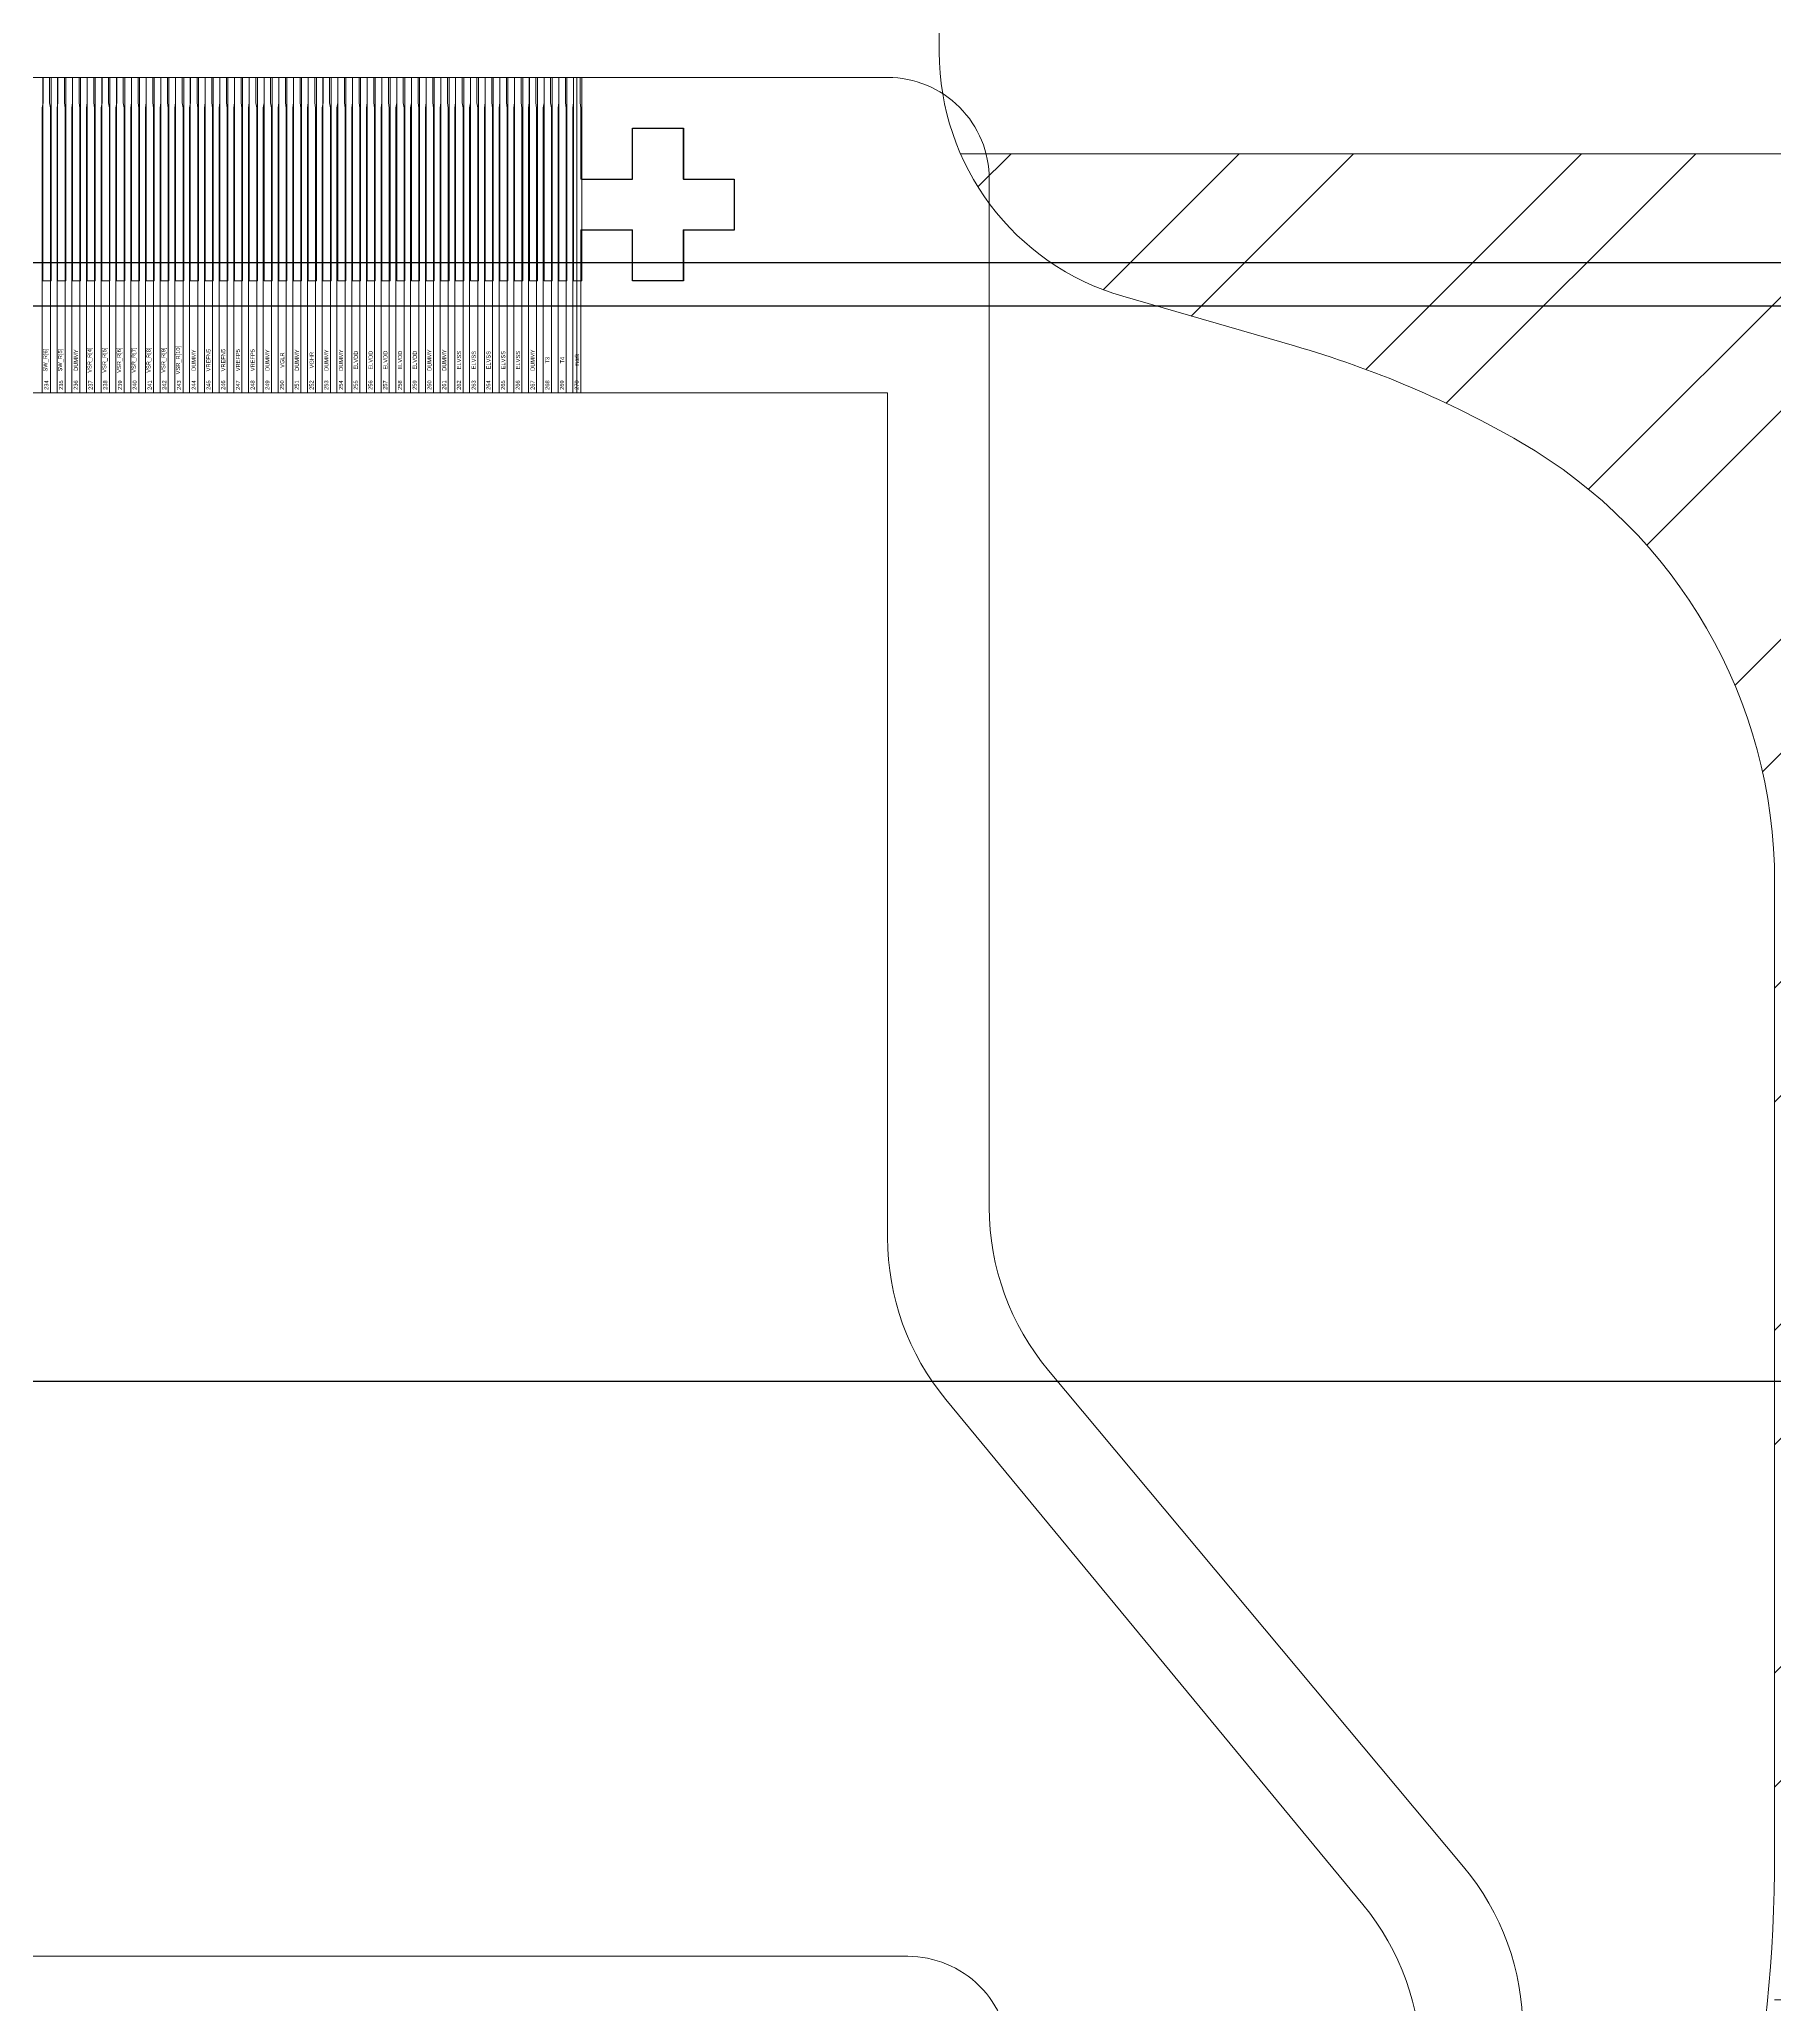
# Model space of a CAD drawing. Header units: millimetres. Extents: x 2674 to 3449, y -296 to 185.
# Drawn here: x 3255.513 to 3258.927, y -167.917 to -164.052 of the extents above; entities that cross this region are included whole.
import ezdxf
from ezdxf.enums import TextEntityAlignment as Align
from ezdxf.lldxf.tags import DXFTag

# ---------------------------------------------------------------- set-up
doc = ezdxf.new("R2010")
doc.units = ezdxf.units.MM
doc.layers.get('0').update_dxf_attribs({"lineweight": 5})
for name, color, linetype, lineweight in [('COF', 4, 'Continuous', 5), ('DIM', 3, 'Continuous', 5), ('ITO', 2, 'Continuous', 5), ('TFPC', 50, 'Continuous', 5)]:
    doc.layers.add(name, color=color, linetype=linetype, lineweight=lineweight)
for name, color, linetype in [('L51', 3, 'Continuous'), ('L63', 2, 'Continuous'), ('lens', 6, 'Continuous')]:
    doc.layers.add(name, color=color, linetype=linetype)
doc.styles.add('MBC_Arial_Font', font='arial.ttf')
tags = doc.linetypes.add('CENTER', pattern=[0.6, 0.375, -0.075, 0.075, -0.075]).pattern_tags.tags
tags[10:11] = [DXFTag(74, 4), DXFTag(75, 0), DXFTag(340, '0'), DXFTag(46, 1.0), DXFTag(50, 0.0), DXFTag(44, 0.0), DXFTag(45, 0.0)]
tags[8:9] = [DXFTag(74, 4), DXFTag(75, 0), DXFTag(340, '0'), DXFTag(46, 1.0), DXFTag(50, 0.0), DXFTag(44, 0.0), DXFTag(45, 0.0)]
tags[6:7] = [DXFTag(74, 4), DXFTag(75, 0), DXFTag(340, '0'), DXFTag(46, 1.0), DXFTag(50, 0.0), DXFTag(44, 0.0), DXFTag(45, 0.0)]
tags[4:5] = [DXFTag(74, 4), DXFTag(75, 0), DXFTag(340, '0'), DXFTag(46, 1.0), DXFTag(50, 0.0), DXFTag(44, 0.0), DXFTag(45, 0.0)]

# ---------------------------------------------------------------- blocks, each defined once
blk = doc.blocks.new('*U100')
at = {"color": 7}
blk.add_lwpolyline([(-0.008, 0.2), (0.008, 0.2), (0.008, -0.2), (-0.008, -0.2)], close=True, dxfattribs=at)
blk = doc.blocks.new('*U101')
at = {"color": 0, "linetype": 'ByBlock', "lineweight": -2, "transparency": 16777216}
for p in [(6.757, 0), (6.786, 0), (6.815, 0), (6.844, 0), (6.873, 0), (6.902, 0), (6.931, 0), (6.96, 0), (6.989, 0), (7.018, 0), (7.047, 0), (7.076, 0), (7.105, 0), (7.134, 0), (7.163, 0), (7.192, 0), (7.221, 0), (7.25, 0), (7.279, 0), (7.308, 0), (7.337, 0), (7.366, 0), (7.395, 0), (7.424, 0), (7.453, 0), (7.482, 0), (7.511, 0), (7.54, 0), (7.569, 0), (7.598, 0), (7.627, 0), (7.656, 0), (7.685, 0), (7.714, 0), (7.743, 0), (7.772, 0), (7.801, 0)]:
    blk.add_blockref('*U100', p, dxfattribs=at)
blk = doc.blocks.new('R178MQM-001-PNLA-V01-A')
at = {"layer": 'L51', "color": 7}
for p, q in [((1695.3199, -159.3836), (1677.7159, -159.3836)), ((1691.8059, -159.3836), (1691.2284, -159.3836))]:
    blk.add_line(p, q, dxfattribs=at)
at = {"layer": 'L63', "color": 0}
for p, q in [((1690.5264, -159.1336), (1690.5264, -159.0336)), ((1690.5264, -159.0336), (1690.6264, -159.0336)), ((1690.6264, -159.0336), (1690.6264, -159.1336)), ((1690.4264, -159.1336), (1690.5264, -159.1336)), ((1690.6264, -159.1336), (1690.7264, -159.1336)), ((1690.7264, -159.1336), (1690.7264, -159.2336)), ((1690.5264, -159.2336), (1690.4264, -159.2336)), ((1690.5264, -159.3336), (1690.5264, -159.2336)), ((1690.7264, -159.2336), (1690.6264, -159.2336)), ((1690.6264, -159.2336), (1690.6264, -159.3336)), ((1690.6264, -159.3336), (1690.5264, -159.3336))]:
    blk.add_line(p, q, dxfattribs=at)
at = {"color": 7}
blk.add_blockref('*U101', (1682.6174, -159.1336), dxfattribs=at)
blk = doc.blocks.new('R178MQM-CO5300-COF-V01-A')
at = {"layer": 'COF'}
blk.add_lwpolyline([(1437.7099, -178.2677), (1436.8915, -179.2582, 0.175975), (1436.7749, -179.5791), (1436.7749, -184.4705, -0.117266), (1436.7214, -184.6956), (1436.526, -185.0833, 0.117266), (1436.4724, -185.3084), (1436.4724, -187.4894, 0.414214), (1436.6724, -187.6894), (1448.3974, -187.6894, 0.414214), (1448.5974, -187.4894), (1448.5974, -185.3083, 0.117288), (1448.5439, -185.0832), (1448.3485, -184.6956, -0.117288), (1448.2949, -184.4705), (1448.2949, -179.5791, 0.175975), (1448.1784, -179.2582), (1447.362, -178.2825, -0.175975), (1447.2454, -177.9617), (1447.2454, -175.9394, 0.414214), (1447.0454, -175.7394), (1438.0244, -175.7394, 0.414214), (1437.8244, -175.9394), (1437.8244, -177.9492, -0.174367)], format="xyb", close=True, dxfattribs=at)
at = {"layer": 'COF', "color": 2}
for points in [[(1445.3823, -176.3594), (1445.3823, -175.7994), (1445.3838, -175.7894), (1445.3838, -175.7394)], [(1445.3968, -175.7394), (1445.3968, -175.7894), (1445.3983, -175.7994), (1445.3983, -176.3594)], [(1445.4113, -176.3594), (1445.4113, -175.7994), (1445.4128, -175.7894), (1445.4128, -175.7394)], [(1445.4258, -175.7394), (1445.4258, -175.7894), (1445.4273, -175.7994), (1445.4273, -176.3594)], [(1445.4403, -176.3594), (1445.4403, -175.7994), (1445.4418, -175.7894), (1445.4418, -175.7394)], [(1445.4548, -175.7394), (1445.4548, -175.7894), (1445.4563, -175.7994), (1445.4563, -176.3594)], [(1445.4693, -176.3594), (1445.4693, -175.7994), (1445.4708, -175.7894), (1445.4708, -175.7394)], [(1445.4838, -175.7394), (1445.4838, -175.7894), (1445.4853, -175.7994), (1445.4853, -176.3594)], [(1445.4983, -176.3594), (1445.4983, -175.7994), (1445.4998, -175.7894), (1445.4998, -175.7394)], [(1445.5128, -175.7394), (1445.5128, -175.7894), (1445.5143, -175.7994), (1445.5143, -176.3594)], [(1445.5272, -176.3594), (1445.5272, -175.7994), (1445.5287, -175.7894), (1445.5287, -175.7394)], [(1445.5417, -175.7394), (1445.5417, -175.7894), (1445.5432, -175.7994), (1445.5432, -176.3594)], [(1445.5562, -176.3594), (1445.5562, -175.7994), (1445.5577, -175.7894), (1445.5577, -175.7394)], [(1445.5707, -175.7394), (1445.5707, -175.7894), (1445.5722, -175.7994), (1445.5722, -176.3594)], [(1445.5852, -176.3594), (1445.5852, -175.7994), (1445.5867, -175.7894), (1445.5867, -175.7394)], [(1445.5997, -175.7394), (1445.5997, -175.7894), (1445.6012, -175.7994), (1445.6012, -176.3594)], [(1445.6142, -176.3594), (1445.6142, -175.7994), (1445.6157, -175.7894), (1445.6157, -175.7394)], [(1445.6287, -175.7394), (1445.6287, -175.7894), (1445.6302, -175.7994), (1445.6302, -176.3594)], [(1445.6432, -176.3594), (1445.6432, -175.7994), (1445.6447, -175.7894), (1445.6447, -175.7394)], [(1445.6577, -175.7394), (1445.6577, -175.7894), (1445.6592, -175.7994), (1445.6592, -176.3594)], [(1445.6722, -176.3594), (1445.6722, -175.7994), (1445.6737, -175.7894), (1445.6737, -175.7394)], [(1445.6867, -175.7394), (1445.6867, -175.7894), (1445.6882, -175.7994), (1445.6882, -176.3594)], [(1445.7012, -176.3594), (1445.7012, -175.7994), (1445.7027, -175.7894), (1445.7027, -175.7394)], [(1445.7157, -175.7394), (1445.7157, -175.7894), (1445.7172, -175.7994), (1445.7172, -176.3594)], [(1445.7302, -176.3594), (1445.7302, -175.7994), (1445.7317, -175.7894), (1445.7317, -175.7394)], [(1445.7447, -175.7394), (1445.7447, -175.7894), (1445.7462, -175.7994), (1445.7462, -176.3594)], [(1445.7607, -175.7394), (1445.7607, -175.7894), (1445.7592, -175.7994), (1445.7592, -176.3594)], [(1445.7752, -176.3594), (1445.7752, -175.7994), (1445.7737, -175.7894), (1445.7737, -175.7394)], [(1445.7896, -175.7394), (1445.7896, -175.7894), (1445.7881, -175.7994), (1445.7881, -176.3594)], [(1445.8041, -176.3594), (1445.8041, -175.7994), (1445.8026, -175.7894), (1445.8026, -175.7394)], [(1445.8171, -176.3594), (1445.8171, -175.7994), (1445.8186, -175.7894), (1445.8186, -175.7394)], [(1445.8316, -175.7394), (1445.8316, -175.7894), (1445.8331, -175.7994), (1445.8331, -176.3594)], [(1445.8461, -176.3594), (1445.8461, -175.7994), (1445.8476, -175.7894), (1445.8476, -175.7394)], [(1445.8606, -175.7394), (1445.8606, -175.7894), (1445.8621, -175.7994), (1445.8621, -176.3594)], [(1445.8751, -176.3594), (1445.8751, -175.7994), (1445.8766, -175.7894), (1445.8766, -175.7394)], [(1445.8896, -175.7394), (1445.8896, -175.7894), (1445.8911, -175.7994), (1445.8911, -176.3594)], [(1445.9056, -175.7394), (1445.9056, -175.7894), (1445.9041, -175.7994), (1445.9041, -176.3594)], [(1445.9201, -176.3594), (1445.9201, -175.7994), (1445.9186, -175.7894), (1445.9186, -175.7394)], [(1445.9331, -176.3594), (1445.9331, -175.7994), (1445.9346, -175.7894), (1445.9346, -175.7394)], [(1445.9476, -175.7394), (1445.9476, -175.7894), (1445.9491, -175.7994), (1445.9491, -176.3594)], [(1445.9621, -176.3594), (1445.9621, -175.7994), (1445.9636, -175.7894), (1445.9636, -175.7394)], [(1445.9766, -175.7394), (1445.9766, -175.7894), (1445.9781, -175.7994), (1445.9781, -176.3594)], [(1445.9926, -175.7394), (1445.9926, -175.7894), (1445.9911, -175.7994), (1445.9911, -176.3594)], [(1446.0071, -176.3594), (1446.0071, -175.7994), (1446.0056, -175.7894), (1446.0056, -175.7394)], [(1446.0215, -175.7394), (1446.0215, -175.7894), (1446.02, -175.7994), (1446.02, -176.3594)], [(1446.036, -176.3594), (1446.036, -175.7994), (1446.0345, -175.7894), (1446.0345, -175.7394)], [(1446.0505, -175.7394), (1446.0505, -175.7894), (1446.049, -175.7994), (1446.049, -176.3594)], [(1446.065, -176.3594), (1446.065, -175.7994), (1446.0635, -175.7894), (1446.0635, -175.7394)], [(1446.0795, -175.7394), (1446.0795, -175.7894), (1446.078, -175.7994), (1446.078, -176.3594)], [(1446.094, -176.3594), (1446.094, -175.7994), (1446.0925, -175.7894), (1446.0925, -175.7394)], [(1446.1085, -175.7394), (1446.1085, -175.7894), (1446.107, -175.7994), (1446.107, -176.3594)], [(1446.123, -176.3594), (1446.123, -175.7994), (1446.1215, -175.7894), (1446.1215, -175.7394)], [(1446.136, -176.3594), (1446.136, -175.7994), (1446.1375, -175.7894), (1446.1375, -175.7394)], [(1446.1505, -175.7394), (1446.1505, -175.7894), (1446.152, -175.7994), (1446.152, -176.3594)], [(1446.165, -176.3594), (1446.165, -175.7994), (1446.1665, -175.7894), (1446.1665, -175.7394)], [(1446.1795, -175.7394), (1446.1795, -175.7894), (1446.181, -175.7994), (1446.181, -176.3594)], [(1446.1955, -175.7394), (1446.1955, -175.7894), (1446.194, -175.7994), (1446.194, -176.3594)], [(1446.21, -176.3594), (1446.21, -175.7994), (1446.2085, -175.7894), (1446.2085, -175.7394)], [(1446.2245, -175.7394), (1446.2245, -175.7894), (1446.223, -175.7994), (1446.223, -176.3594)], [(1446.239, -176.3594), (1446.239, -175.7994), (1446.2375, -175.7894), (1446.2375, -175.7394)], [(1446.2535, -175.7394), (1446.2535, -175.7894), (1446.252, -175.7994), (1446.252, -176.3594)], [(1446.268, -176.3594), (1446.268, -175.7994), (1446.2665, -175.7894), (1446.2665, -175.7394)], [(1446.2824, -175.7394), (1446.2824, -175.7894), (1446.2809, -175.7994), (1446.2809, -176.3594)], [(1446.2969, -176.3594), (1446.2969, -175.7994), (1446.2954, -175.7894), (1446.2954, -175.7394)], [(1446.3114, -175.7394), (1446.3114, -175.7894), (1446.3099, -175.7994), (1446.3099, -176.3594)], [(1446.3259, -176.3594), (1446.3259, -175.7994), (1446.3244, -175.7894), (1446.3244, -175.7394)], [(1446.3389, -176.3594), (1446.3389, -175.7994), (1446.3404, -175.7894), (1446.3404, -175.7394)], [(1446.3534, -175.7394), (1446.3534, -175.7894), (1446.3549, -175.7994), (1446.3549, -176.3594)], [(1446.3679, -176.3594), (1446.3679, -175.7994), (1446.3694, -175.7894), (1446.3694, -175.7394)], [(1446.3824, -175.7394), (1446.3824, -175.7894), (1446.3839, -175.7994), (1446.3839, -176.3594)], [(1446.3969, -176.3594), (1446.3969, -175.7994), (1446.3984, -175.7894), (1446.3984, -175.7394)], [(1446.4114, -175.7394), (1446.4114, -175.7894), (1446.4129, -175.7994), (1446.4129, -176.3594)], [(1446.4259, -176.3594), (1446.4259, -175.7994), (1446.4274, -175.7894), (1446.4274, -175.7394)], [(1446.4339, -175.7394), (1446.4339, -176.3594)], [(1446.4404, -175.7394), (1446.4404, -175.7894), (1446.4419, -175.7994), (1446.4419, -175.9394), (1446.5434, -175.9394), (1446.5434, -175.8394), (1446.6434, -175.8394), (1446.6434, -175.9394), (1446.7434, -175.9394), (1446.7434, -176.0394), (1446.6434, -176.0394), (1446.6434, -176.1394), (1446.5434, -176.1394), (1446.5434, -176.0394), (1446.4419, -176.0394), (1446.4419, -176.3594)]]:
    blk.add_lwpolyline(points, dxfattribs=at)
at = {"layer": 'COF', "color": 6}
blk.add_lwpolyline([(1448.3974, -185.356, 0.117266), (1448.3439, -185.1309), (1448.1485, -184.7432, -0.117266), (1448.0949, -184.5181), (1448.0949, -179.651, 0.174367), (1447.9804, -179.3326), (1447.16, -178.3396, -0.174367), (1447.0454, -178.0211), (1447.0454, -176.3594), (1438.0244, -176.3594), (1438.0244, -178.0343, -0.175975), (1437.9079, -178.3552), (1437.0915, -179.3308, 0.175975), (1436.9749, -179.6517), (1436.9749, -184.5181, -0.117288), (1436.9214, -184.7432), (1436.726, -185.1308, 0.117288), (1436.6724, -185.3559), (1436.6724, -185.4894), (1448.3974, -185.4894)], format="xyb", close=True, dxfattribs=at)
at = {"layer": 'COF', "color": 255, "linetype": 'CENTER', "lineweight": 0}
blk.add_lwpolyline([(1437.9849, -183.5044, -0.414214), (1437.7849, -183.3044), (1437.7849, -179.6344, -0.414214), (1437.9849, -179.4344), (1447.0849, -179.4344, -0.414214), (1447.2849, -179.6344), (1447.2849, -183.3044, -0.414214), (1447.0849, -183.5044)], format="xyb", close=True, dxfattribs=at)
at = {"layer": 'COF', "style": 'MBC_Arial_Font'}
for s, p in [('SW_R[6]', (1445.3884, -176.2954)), ('SW_R[5]', (1445.4174, -176.2954)), ('DUMMY', (1445.4483, -176.2954)), ('VSR_R[4]', (1445.4753, -176.2954)), ('VSR_R[5]', (1445.5043, -176.2954)), ('VSR_R[6]', (1445.5333, -176.2954)), ('VSR_R[7]', (1445.5623, -176.2954)), ('VSR_R[8]', (1445.5913, -176.2954)), ('VSR_R[9]', (1445.6203, -176.2954)), ('VSR_R[10]', (1445.6493, -176.2954)), ('DUMMY', (1445.6802, -176.2954)), ('VREFN5', (1445.7092, -176.2954)), ('VREFN5', (1445.7382, -176.2954)), ('VREFP5', (1445.7672, -176.2954)), ('VREFP5', (1445.7962, -176.2954)), ('DUMMY', (1445.8252, -176.2954)), ('VGLR', (1445.8543, -176.2954)), ('DUMMY', (1445.8831, -176.2954)), ('VGHR', (1445.9123, -176.2954)), ('DUMMY', (1445.9411, -176.2954)), ('DUMMY', (1445.9701, -176.2954)), ('ELVDD', (1445.9992, -176.2954)), ('ELVDD', (1446.0282, -176.2954)), ('ELVDD', (1446.0572, -176.2954)), ('ELVDD', (1446.0862, -176.2954)), ('ELVDD', (1446.1152, -176.2954)), ('DUMMY', (1446.144, -176.2954)), ('DUMMY', (1446.173, -176.2954)), ('ELVSS', (1446.2021, -176.2954)), ('ELVSS', (1446.2311, -176.2954)), ('ELVSS', (1446.2601, -176.2954)), ('ELVSS', (1446.2891, -176.2954)), ('ELVSS', (1446.3181, -176.2954)), ('DUMMY', (1446.3469, -176.2954)), ('mark', (1446.4339, -176.2954)), ('T3', (1446.376, -176.2954)), ('T4', (1446.4051, -176.2954))]:
    blk.add_text(s, height=0.008, rotation=90, dxfattribs=at).set_placement(p, align=Align.MIDDLE_CENTER)
for s, p in [('234', (1445.3902, -176.3352)), ('235', (1445.4192, -176.3352)), ('236', (1445.4482, -176.3352)), ('237', (1445.4772, -176.3352)), ('238', (1445.5061, -176.3352)), ('239', (1445.5351, -176.3352)), ('240', (1445.5641, -176.3352)), ('241', (1445.5933, -176.3352)), ('242', (1445.6222, -176.3352)), ('243', (1445.6511, -176.3352)), ('244', (1445.6802, -176.3352)), ('245', (1445.7091, -176.3352)), ('246', (1445.7381, -176.3352)), ('247', (1445.7672, -176.3352)), ('248', (1445.796, -176.3352)), ('249', (1445.825, -176.3352)), ('250', (1445.854, -176.3352)), ('251', (1445.883, -176.3352)), ('252', (1445.912, -176.3352)), ('253', (1445.941, -176.3352)), ('254', (1445.97, -176.3352)), ('255', (1445.999, -176.3352)), ('256', (1446.0279, -176.3352)), ('257', (1446.0569, -176.3352)), ('258', (1446.0859, -176.3352)), ('259', (1446.1149, -176.3352)), ('260', (1446.1439, -176.3352)), ('261', (1446.1729, -176.3352)), ('262', (1446.2019, -176.3352)), ('263', (1446.2309, -176.3352)), ('264', (1446.2599, -176.3352)), ('265', (1446.2888, -176.3352)), ('266', (1446.3178, -176.3352)), ('267', (1446.3468, -176.3352)), ('268', (1446.3758, -176.3352)), ('269', (1446.4048, -176.3352)), ('270', (1446.4338, -176.3352))]:
    blk.add_text(s, height=0.008, rotation=90, dxfattribs=at).set_placement(p, align=Align.MIDDLE_RIGHT)
blk = doc.blocks.new('R178MQK-026-TFPC-V01-A')
at = {"lineweight": 5}
h = blk.add_hatch(dxfattribs=at)
h.set_pattern_fill('ANSI32', color=251, scale=0.05)
h.paths.add_polyline_path([(2682.9844, -164.5543, -0.147979), (2683.0683, -164.2771), (2677.3084, -164.2771, 0.223132), (2677.6279, -164.5575), (2677.9653, -164.655, -0.060661), (2678.4102, -164.8443, -0.267949), (2678.9102, -165.7104), (2678.9102, -167.9074), (2682.9849, -167.9074, -0.007645), (2682.9844, -167.8768)])
h.paths.add_polyline_path([(2680.0305, -165.6663), (2681.5163, -165.6663), (2681.5163, -165.0705), (2680.0305, -165.0705)], flags=24)
at = {"color": 251, "lineweight": 5}
for points in [[(2683.0683, -164.2771), (2677.3084, -164.2771)], [(2678.9102, -167.9074), (2682.9849, -167.9074)]]:
    blk.add_lwpolyline(points, dxfattribs=at)
at = {"layer": 'TFPC'}
blk.add_lwpolyline([(2684.2067, -163.3771), (2677.4667, -163.3771, 0.414214), (2677.2667, -163.5771), (2677.2667, -164.0772, 0.334039), (2677.6279, -164.5575), (2677.9653, -164.655, -0.060661), (2678.4102, -164.8443, -0.267949), (2678.9102, -165.7104), (2678.9102, -167.6199, -0.414214), (2675.9102, -170.6199), (2672.1547, -170.6199, -0.414214), (2671.6547, -170.1199), (2671.6547, -168.6199, 0.414214), (2671.1547, -168.1199), (2666.1547, -168.1199, 0.414214), (2665.6547, -168.6199), (2665.6547, -183.3999, 0.414214)], format="xyb", dxfattribs=at)
blk = doc.blocks.new('R178MQK-026-P61-CVL-V01-A')
at = {"layer": 'lens'}
for p, q in [((2983.1047, -177.1355), (2998.2047, -177.1355)), ((2983.1047, -179.3355), (2998.2047, -179.3355))]:
    blk.add_line(p, q, dxfattribs=at)

msp = doc.modelspace()

# ---------------------------------------------------------------- block references
at = {"layer": 'COF', "lineweight": 5}
msp.add_blockref('R178MQM-CO5300-COF-V01-A', (1810.1367, 11.6123), dxfattribs=at)
at = {"layer": 'DIM', "lineweight": 5}
for name, p in [('R178MQK-026-P61-CVL-V01-A', (262.0681, 12.6447)), ('R178MQK-026-TFPC-V01-A', (580.017, 0))]:
    msp.add_blockref(name, p, dxfattribs=at)
at = {"layer": 'ITO', "lineweight": 5}
msp.add_blockref('R178MQM-001-PNLA-V01-A', (1566.1538, -5.1936), dxfattribs=at)

doc.saveas('drawing.dxf')
